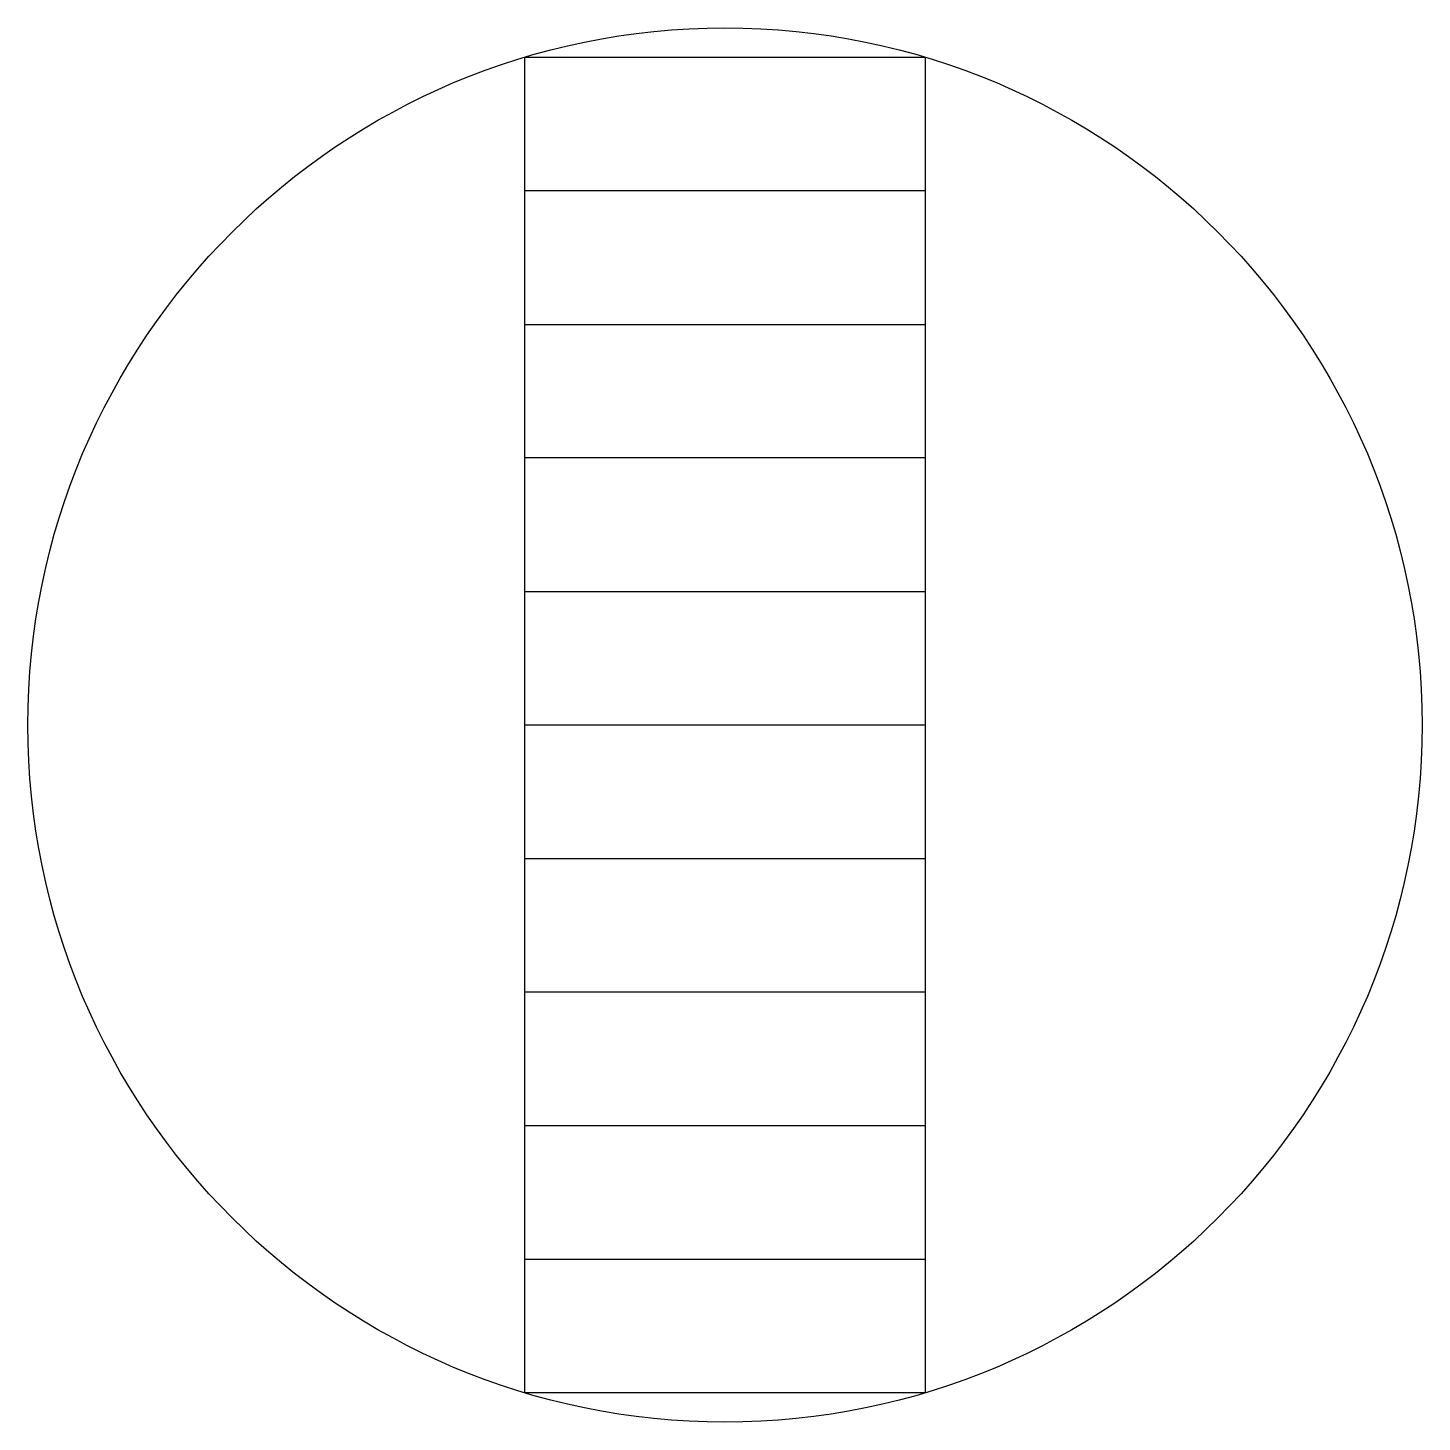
# Model space of a CAD drawing. Header units: millimetres. Extents: x 47.84 to 52.44, y 120.57 to 125.17.
import ezdxf

# ---------------------------------------------------------------- set-up
doc = ezdxf.new("R2010")
doc.units = ezdxf.units.MM

msp = doc.modelspace()

# ---------------------------------------------------------------- linework, layer by layer
for p, q in [((50.8015, 124.629), (49.4815, 124.629)), ((49.4815, 124.189), (50.8015, 124.189)), ((50.8015, 123.749), (49.4815, 123.749)), ((49.4815, 123.3089), (50.8015, 123.3089)), ((50.8015, 122.8689), (49.4815, 122.8689)), ((49.4815, 122.4289), (50.8015, 122.4289)), ((50.8015, 121.9889), (49.4815, 121.9889)), ((49.4815, 121.5489), (50.8015, 121.5489)), ((49.4815, 121.1089), (50.8015, 121.1089))]:
    msp.add_line(p, q)
msp.add_lwpolyline([(49.4815, 120.6688), (49.4815, 125.069), (50.8015, 125.069), (50.8015, 120.6688)], close=True)
msp.add_circle((50.1415, 122.8689), 2.297)

doc.saveas('drawing.dxf')
